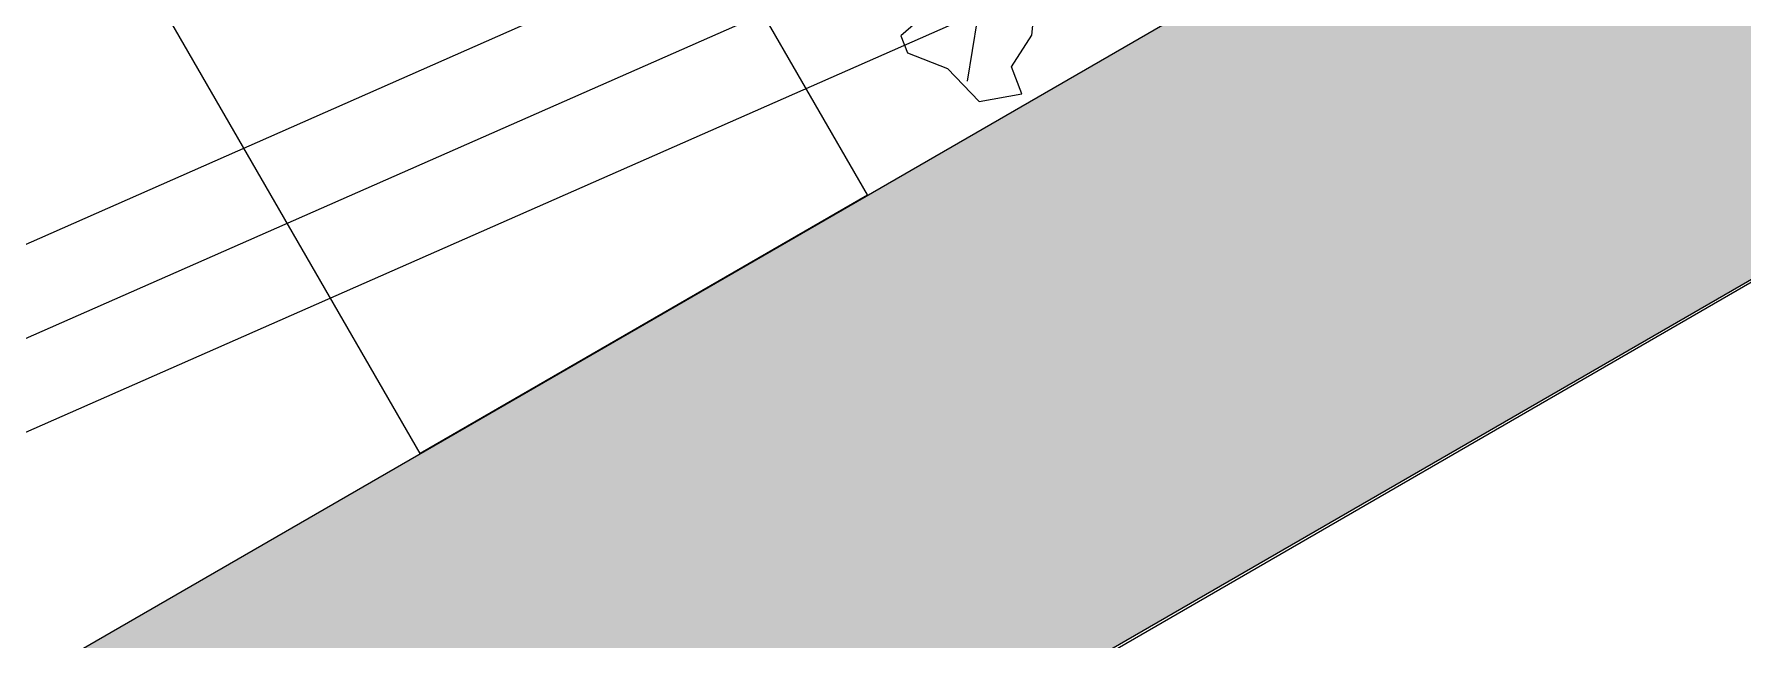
# Model space of a CAD drawing. Header units: metres. Extents: x 1769 to 3632, y 809 to 2652.
# Drawn here: x 2738.2393 to 2738.7356, y 1805.6451 to 1805.8209 of the extents above; entities that cross this region are included whole.
import ezdxf

# ---------------------------------------------------------------- set-up
doc = ezdxf.new("R2010")
doc.units = ezdxf.units.M
doc.header["$LTSCALE"] = 10
doc.linetypes.add('HIDDEN', pattern=[9.525, 6.35, -3.175])
for name, color, linetype in [('A-ELEV0', 7, 'Continuous'), ('A-FLOR-LEVL', 2, 'Continuous'), ('A-FURN-FIXD', 8, 'Continuous'), ('A-GLAZ', 150, 'Continuous'), ('A-PROJ+', 1, 'HIDDEN'), ('A-WALL', 6, 'Continuous'), ('A-WALL-PATT', 8, 'Continuous'), ('A_CRISTAL', 150, 'Continuous'), ('L-PLNT', 66, 'Continuous')]:
    doc.layers.add(name, color=color, linetype=linetype)

# ---------------------------------------------------------------- blocks, each defined once
blk = doc.blocks.new('*U445')
at = {"layer": 'A-GLAZ', "ltscale": 0.01}
for p, q in [((0.01799574, 0.000025), (0.01874531, 0.000025)), ((0.01799574, 0), (0.01874531, 0)), ((0.01874531, -0.000025), (0.01799574, -0.000025))]:
    blk.add_line(p, q, dxfattribs=at)
blk = doc.blocks.new('GARRA DE LEON')
at = {"layer": 'L-PLNT', "color": 65, "linetype": 'Continuous'}
for p, q in [((1269.9724, 335.1211), (1270.0304, 335.1833)), ((1270.0304, 335.1833), (1270.0635, 335.1377)), ((1270.0635, 335.1377), (1270.138, 335.1377)), ((1270.138, 335.1377), (1270.1546, 335.1294)), ((1269.9931, 335.0342), (1269.9724, 335.1211)), ((1270.1049, 335.0311), (1269.9931, 335.0797)), ((1269.9765, 334.9514), (1269.9931, 335.0342)), ((1269.9972, 334.9224), (1269.9765, 334.9514)), ((1270.0966, 334.9514), (1269.9972, 334.9224))]:
    blk.add_line(p, q, dxfattribs=at)
blk = doc.blocks.new('RPA')
at = {"layer": 'A-WALL-PATT'}
h = blk.add_hatch(color=256, dxfattribs=at)
h.dxf.hatch_style = 1
h.paths.add_polyline_path([(2755.49573, 1810.94958), (2755.49573, 1812.04245), (2750.08876, 1812.0418), (2750.08876, 1811.62836), (2749.93876, 1811.62836), (2749.93876, 1812.1918), (2758.61939, 1812.19185), (2758.61939, 1812.04185), (2755.64573, 1812.04245), (2755.64573, 1811.09955), (2756.04573, 1811.09955), (2756.04573, 1810.94958), (2755.64573, 1810.94958)])
h.paths.add_polyline_path([(2755.64573, 1807.60683), (2755.49573, 1807.60683), (2755.49573, 1808.84958), (2755.64573, 1808.84958), (2756.04573, 1808.84958), (2756.04573, 1808.69961), (2755.64573, 1808.69961), (2755.64573, 1807.7568), (2756.04573, 1807.7568), (2756.04573, 1807.60683)])
h.paths.add_polyline_path([(2755.64573, 1805.50683), (2756.04573, 1805.50683), (2756.04573, 1805.35686), (2755.64573, 1805.35686), (2755.64573, 1804.41432), (2754.49573, 1804.41432), (2754.49573, 1804.56477), (2755.49573, 1804.56453), (2755.49573, 1805.50683)])
at = {"layer": 'A-FLOR-LEVL', "ltscale": 0.01}
blk.add_line((2754.2964, 1815.74202), (2754.29646, 1812.19199), dxfattribs=at)
at = {"layer": 'A-FURN-FIXD'}
blk.add_lwpolyline([(2750.08876, 1812.04115), (2755.49573, 1812.04181), (2755.49573, 1811.62837), (2750.08876, 1811.6277)], close=True, dxfattribs=at)
at = {"layer": 'A-PROJ+', "ltscale": 0.01}
blk.add_lwpolyline([(2754.14643, 1815.74218), (2754.29642, 1815.74218), (2754.29644, 1812.19183), (2754.14644, 1812.19183)], close=True, dxfattribs=at)
at = {"layer": 'A-WALL'}
blk.add_lwpolyline([(2755.49573, 1810.94958), (2755.49573, 1812.04245), (2750.08876, 1812.0418), (2750.08876, 1811.62836), (2749.93876, 1811.62836), (2749.93876, 1812.1918), (2758.61939, 1812.19185), (2758.61939, 1812.04185), (2755.64573, 1812.04245), (2755.64573, 1811.09955), (2756.04573, 1811.09955), (2756.04573, 1810.94958), (2755.64573, 1810.94958)], close=True, dxfattribs=at)
at = {"layer": 'A_CRISTAL', "lineweight": 5, "xscale": 1000.00000000001, "yscale": 1000.00000000001, "zscale": 1000.00000000001, "rotation": 353.7840869962308}
blk.add_blockref('*U445', (2735.95966, 1814.24995), dxfattribs=at)
at = {"layer": 'L-PLNT', "xscale": -0.1480433124992555, "yscale": 0.1480433124992555, "zscale": 0.1480433124992558, "rotation": 207.1846337181579}
blk.add_blockref('GARRA DE LEON', (2564.42923, 1770.43687), dxfattribs=at)

msp = doc.modelspace()

# ---------------------------------------------------------------- block references
at = {"layer": 'A-ELEV0', "ltscale": 0.01, "rotation": 29.99800635700696}
msp.add_blockref('RPA', (1259.184, -1140.7268), dxfattribs=at)

doc.saveas('drawing.dxf')
